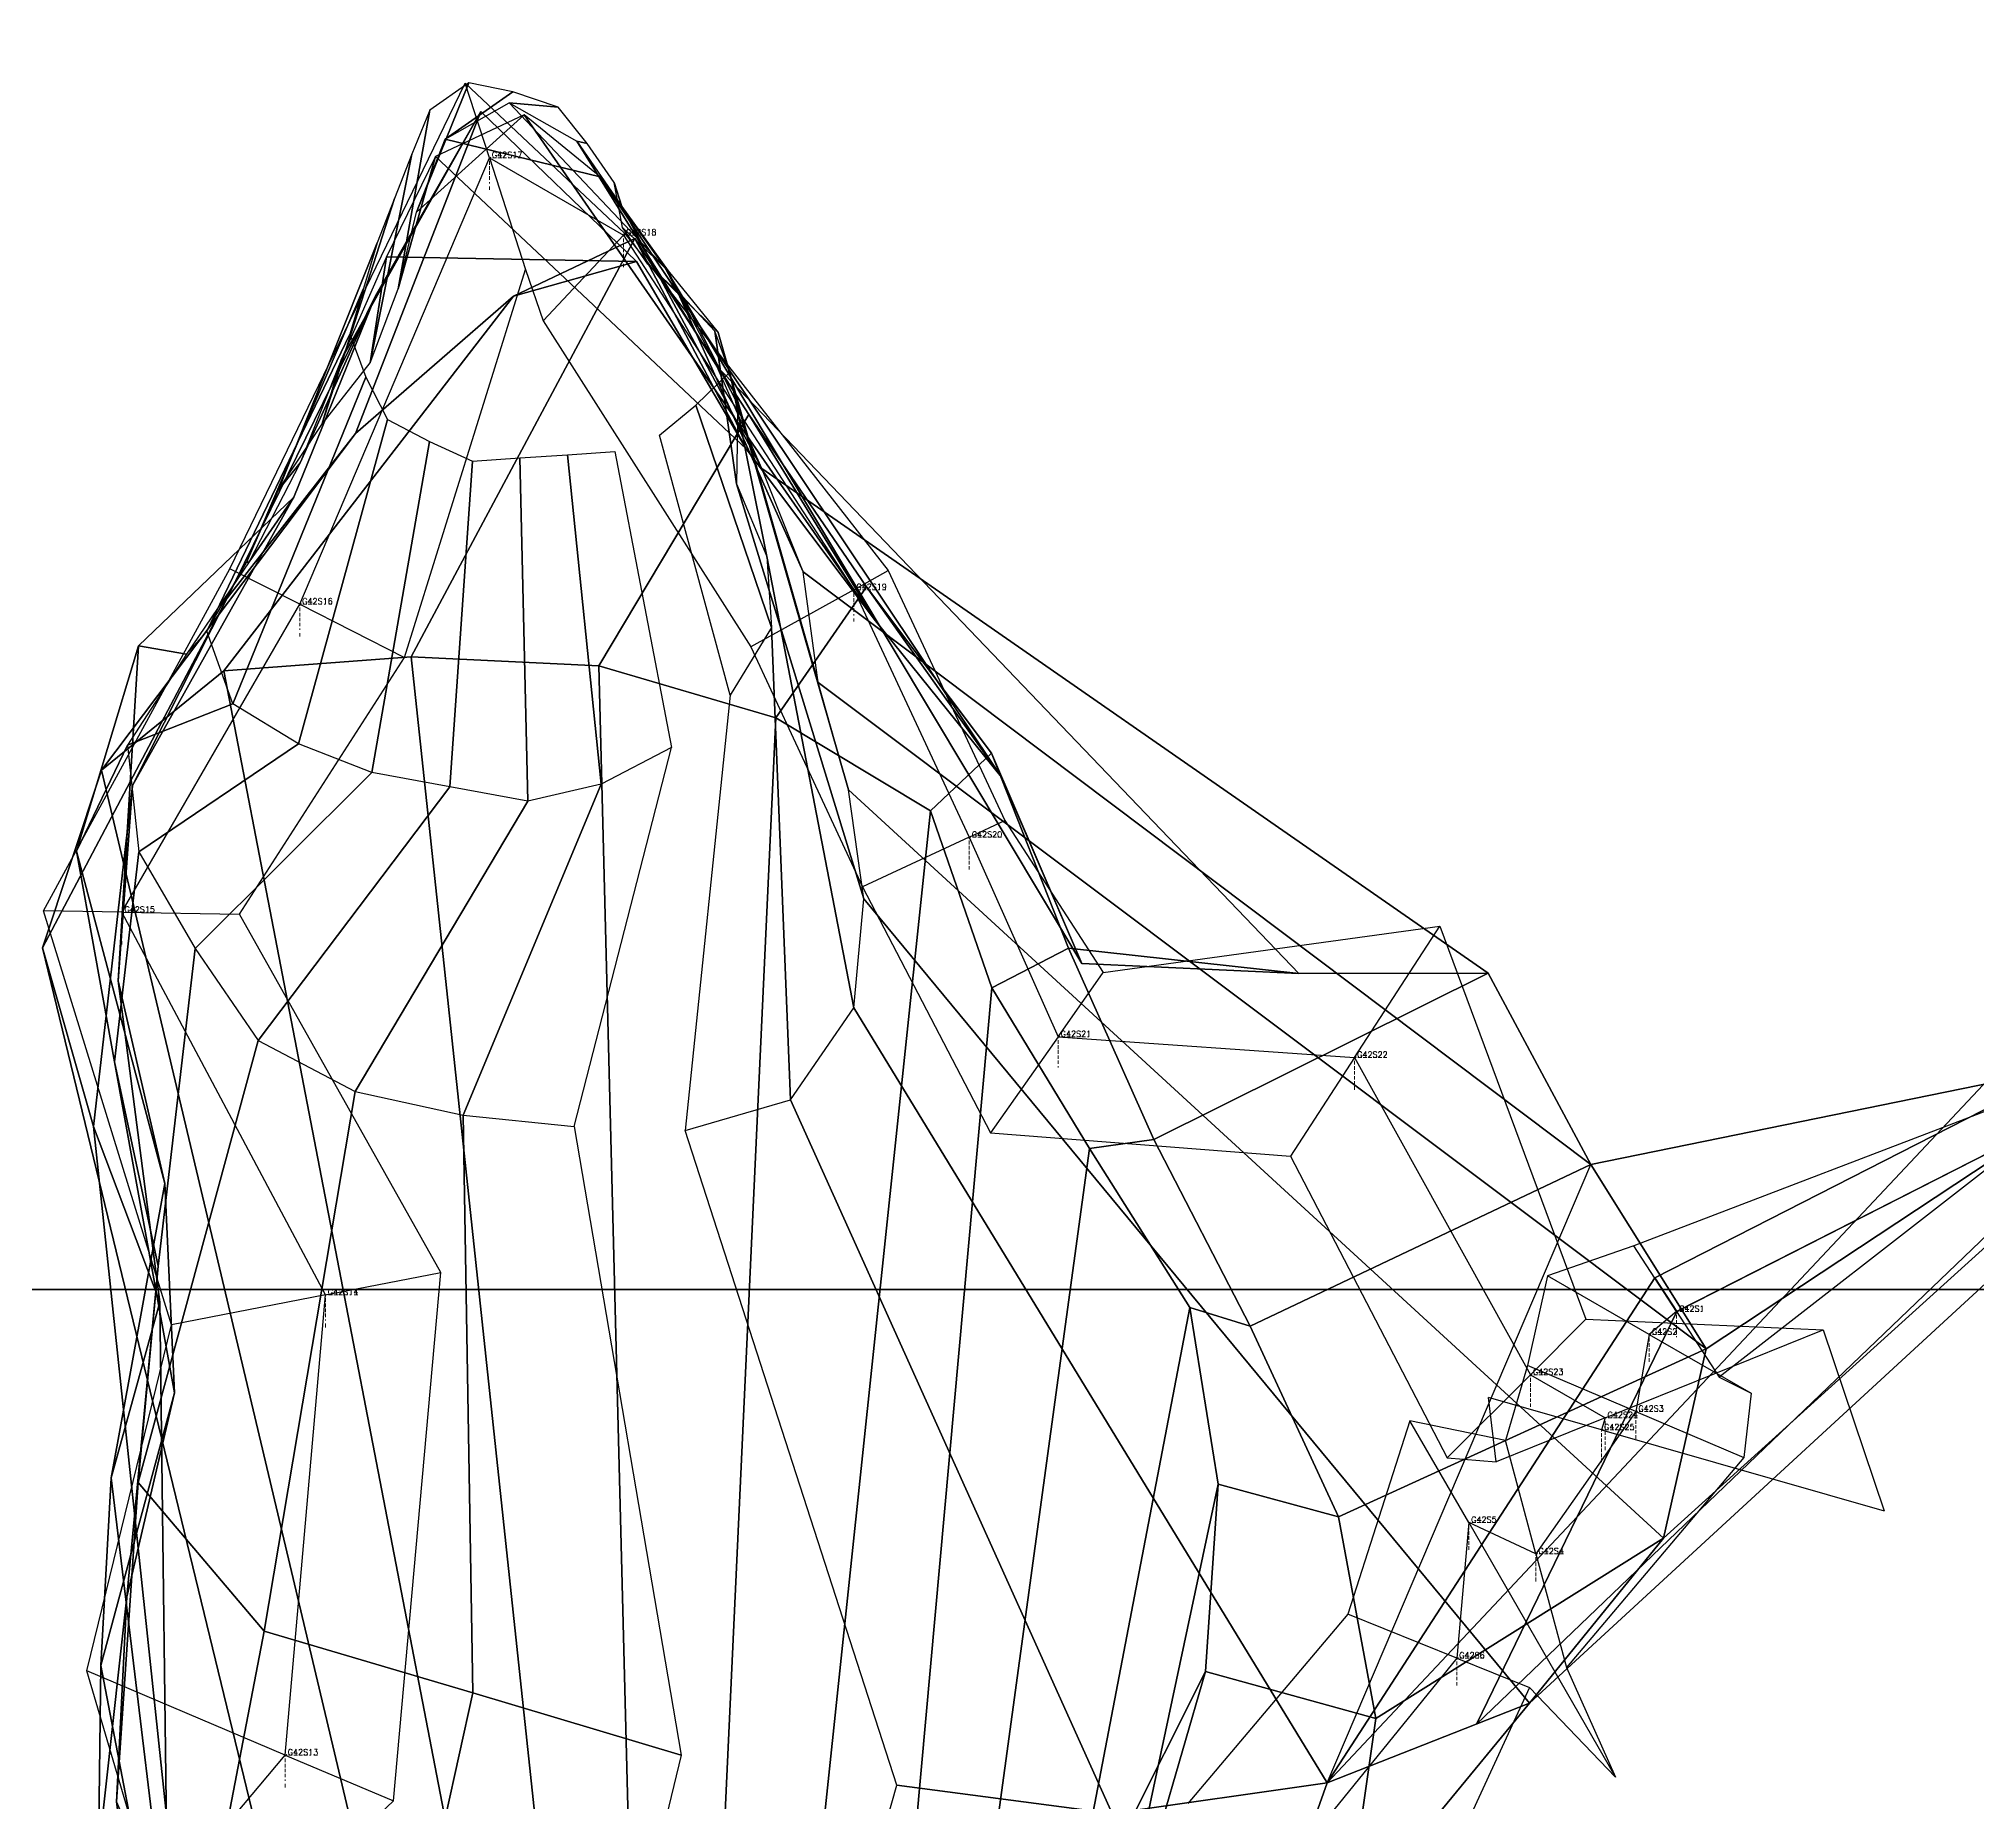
# Model space of a CAD drawing. Extents: x 34233638 to 35010029, y 7400000 to 8016345.
# Drawn here: x 34786474 to 34796368, y 7497382 to 7506384 of the extents above; entities that cross this region are included whole.
import ezdxf

# ---------------------------------------------------------------- set-up
doc = ezdxf.new("R2010")
doc.units = 0
doc.header["$LTSCALE"] = 6
doc.header["$MEASUREMENT"] = 0
doc.layers.get('0').update_dxf_attribs({"linetype": 'CONTINUOUS'})
for name, color, linetype in [('T-3DF1', 245, 'CONTINUOUS'), ('T-3DF2', 243, 'CONTINUOUS'), ('T-3DF3', 241, 'CONTINUOUS'), ('T-3DF4', 243, 'CONTINUOUS'), ('T-3DF5', 245, 'CONTINUOUS'), ('T-3DF6', 247, 'CONTINUOUS'), ('T-3DF7', 249, 'CONTINUOUS'), ('T-3DF8', 247, 'CONTINUOUS'), ('V-FIL', 41, 'CONTINUOUS'), ('V-PROFIL-C', 65, 'CONTINUOUS'), ('V-PROFIL-P', 65, 'CONTINUOUS'), ('V-STATION', 7, 'CONTINUOUS'), ('V-STATION-C1', 7, 'CONTINUOUS'), ('V-STATION-C2', 7, 'CONTINUOUS'), ('X-BOITE-PL', 248, 'CONTINUOUS'), ('X-CONTOUR', 7, 'CONTINUOUS'), ('X-CUBE', 188, 'CONTINUOUS')]:
    doc.layers.add(name, color=color, linetype=linetype)
doc.styles.add('SIMPLEX', font='simplex')

# ---------------------------------------------------------------- blocks, each defined once
blk = doc.blocks.new('CUBEX')
at = {"layer": 'X-CUBE'}
for points in [[(0, 0, 50000), (50000, 0, 50000), (50000, 50000, 50000), (0, 50000, 50000)], [(0, 0, 0), (50000, 0, 0), (50000, 50000, 0), (0, 50000, 0)]]:
    blk.add_polyline3d(points, close=True, dxfattribs=at)
for points in [[(0, 50000, 0), (0, 50000, 50000), (50000, 50000, 50000), (50000, 50000, 0)], [(0, 0, 0), (0, 0, 50000), (50000, 0, 50000), (50000, 0, 0)]]:
    blk.add_polyline3d(points, dxfattribs=at)
blk = doc.blocks.new('CUBE1')
at = {"layer": 'X-CUBE'}
for p in [(250000, 100000, -50000), (250000, 100000, -100000), (250000, 50000, -50000), (250000, 50000, -100000)]:
    blk.add_blockref('CUBEX', p, dxfattribs=at)
blk = doc.blocks.new('BOITE1')
at = {"layer": 'X-BOITE-PL'}
blk.add_polyline3d([(0, 100000, -100000), (500000, 100000, -100000)], dxfattribs=at)
blk = doc.blocks.new('S6')
at = {"layer": 'T-3DF1'}
blk.add_3dface([(-10624, -5145.4, 3264), (-10686.6, -5022.7, 3913), (-12779, -6916.3, 6518.2), (-13462.8, -7759, 6518.2)], dxfattribs=at)
at = {"layer": 'T-3DF2'}
blk.add_3dface([(-10686.6, -5022.7, 3913), (-10805.6, -4789, 4264), (-12561.1, -5950.9, 6518.2), (-12779, -6916.3, 6518.2)], dxfattribs=at)
at = {"layer": 'T-3DF3'}
blk.add_3dface([(-10805.6, -4789, 4264), (-10924.7, -4555.4, 3913), (-13149, -5010, 6518.2), (-12561.1, -5950.9, 6518.2)], dxfattribs=at)
at = {"layer": 'T-3DF4'}
blk.add_3dface([(-10924.7, -4555.4, 3913), (-10987.2, -4432.6, 3264), (-14495.7, -8166.2, 6518.2), (-13149, -5010, 6518.2)], dxfattribs=at)
at = {"layer": 'T-3DF5'}
blk.add_3dface([(-10987.2, -4432.6, 3264), (-10898.7, -4606.4, 3260.4), (-12823, -5588.1, 5119.7), (-14495.7, -8166.2, 6518.2)], dxfattribs=at)
at = {"layer": 'T-3DF6'}
blk.add_3dface([(-10898.7, -4606.4, 3260.4), (-10805.6, -4789, 3254), (-12711.4, -5760, 5113.3), (-12823, -5588.1, 5119.7)], dxfattribs=at)
at = {"layer": 'T-3DF7'}
for points in [[(-10805.6, -4789, 3254), (-10712.6, -4971.7, 3260.4), (-13733.4, -7865.7, 6518.2), (-12711.4, -5760, 5113.3)], [(-13733.4, -7865.7, 6518.2), (-14495.7, -8166.2, 6518.2), (-12823, -5588.1, 5119.7), (-12711.4, -5760, 5113.3)]]:
    blk.add_3dface(points, dxfattribs=at)
at = {"layer": 'T-3DF8'}
blk.add_3dface([(-10712.6, -4971.7, 3260.4), (-10624, -5145.4, 3264), (-13462.8, -7759, 6518.2), (-13733.4, -7865.7, 6518.2)], dxfattribs=at)
at = {"layer": 'T-3DF3'}
mesh = blk.add_polymesh((2, 25), dxfattribs=dict(at, n_close=True))
for k, corner in enumerate([(-17150.8, -9799.8, 8256.9), (-16087, -9892.8, 8256.9), (-15034.8, -9685.5, 8256.9), (-14398.4, -8896.2, 8256.9), (-14246.7, -7836.6, 8256.9), (-14437.6, -6807.2, 8256.9), (-14887.9, -5834, 8256.9), (-15379.6, -4881.4, 8256.9), (-15815.6, -3905.1, 8256.9), (-16208.9, -2909.5, 8256.9), (-16846.1, -2061.3, 8256.9), (-17446.4, -1180.9, 8256.9), (-18029.1, -282.4, 8256.9), (-18647.4, -576.4, 8256.9), (-19453.7, -1277.2, 8256.9), (-20108.4, -2118.9, 8256.9), (-20592.8, -3073.8, 8256.9), (-20666.2, -4071.6, 8256.9), (-20426.9, -5105.9, 8256.9), (-20378.3, -6175.4, 8256.9), (-20621.5, -7215.3, 8256.9), (-20674.6, -8262.9, 8256.9), (-20269.8, -9207.6, 8256.9), (-19274.6, -9604.1, 8256.9), (-18218.6, -9790.6, 8256.9), (-17371, -10513.1, 9487.1), (-16624.6, -10010.6, 9487.1), (-16034.8, -9262.7, 9487.1), (-15539.5, -8441.5, 9487.1), (-15115.5, -7597.9, 9487.1), (-15050.8, -6641.1, 9487.1), (-15196.8, -5738.7, 9487.1), (-15708.6, -4927.8, 9487.1), (-16206.5, -4108.2, 9487.1), (-16519.3, -3204.6, 9487.1), (-17308.2, -2728.4, 9487.1), (-18212, -2463.9, 9487.1), (-19169.8, -2417.8, 9487.1), (-20125.8, -2489.6, 9487.1), (-20750.7, -2996.2, 9487.1), (-21051.4, -3904, 9487.1), (-20791.1, -4814.9, 9487.1), (-20453, -5712.3, 9487.1), (-20700.6, -6608.9, 9487.1), (-20753.4, -7566.4, 9487.1), (-20766.3, -8524.6, 9487.1), (-20522.2, -9452, 9487.1), (-20217, -10304.9, 9487.1), (-19271.6, -10465.5, 9487.1), (-18320.4, -10586.6, 9487.1)]):
    mesh.set_mesh_vertex(divmod(k, 25), corner)
mesh = blk.add_polymesh((2, 25), dxfattribs=dict(at, n_close=True))
for k, corner in enumerate([(-17371, -10513.1, 9487.1), (-16624.6, -10010.6, 9487.1), (-16034.8, -9262.7, 9487.1), (-15539.5, -8441.5, 9487.1), (-15115.5, -7597.9, 9487.1), (-15050.8, -6641.1, 9487.1), (-15196.8, -5738.7, 9487.1), (-15708.6, -4927.8, 9487.1), (-16206.5, -4108.2, 9487.1), (-16519.3, -3204.6, 9487.1), (-17308.2, -2728.4, 9487.1), (-18212, -2463.9, 9487.1), (-19169.8, -2417.8, 9487.1), (-20125.8, -2489.6, 9487.1), (-20750.7, -2996.2, 9487.1), (-21051.4, -3904, 9487.1), (-20791.1, -4814.9, 9487.1), (-20453, -5712.3, 9487.1), (-20700.6, -6608.9, 9487.1), (-20753.4, -7566.4, 9487.1), (-20766.3, -8524.6, 9487.1), (-20522.2, -9452, 9487.1), (-20217, -10304.9, 9487.1), (-19271.6, -10465.5, 9487.1), (-18320.4, -10586.6, 9487.1), (-17678, -10937, 11220.5), (-17191.7, -10987.6, 11220.5), (-16712.8, -10937.8, 11220.5), (-16241.4, -10807.4, 11220.5), (-15937.8, -10432.6, 11220.5), (-15768.2, -10004.3, 11220.5), (-15932, -9583.4, 11220.5), (-16299.6, -9262, 11220.5), (-16639.8, -8910.5, 11220.5), (-17107.6, -8788.3, 11220.5), (-17585.2, -8682.8, 11220.5), (-18057.9, -8556.9, 11220.5), (-18529.4, -8426.5, 11220.5), (-19003.2, -8314.7, 11220.5), (-19492.3, -8306.8, 11220.5), (-19966.3, -8373.5, 11220.5), (-20390.8, -8589.4, 11220.5), (-20410, -9073.6, 11220.5), (-20345.4, -9558.4, 11220.5), (-20279.6, -10043.1, 11220.5), (-20025, -10458.2, 11220.5), (-19618.6, -10713.8, 11220.5), (-19136.8, -10796.9, 11220.5), (-18648.5, -10825.9, 11220.5), (-18160.2, -10854.8, 11220.5)]):
    mesh.set_mesh_vertex(divmod(k, 25), corner)
at = {"layer": 'T-3DF5'}
mesh = blk.add_polymesh((2, 25), dxfattribs=dict(at, n_close=True))
for k, corner in enumerate([(-17772, -4835.9, 5953.6), (-17234.9, -4679.6, 5953.6), (-16910.7, -4210.2, 5953.6), (-16860.2, -3653.1, 5953.6), (-16938.3, -3096.2, 5953.6), (-17093.3, -2549.3, 5953.6), (-17168.8, -1983.9, 5953.6), (-17381, -1456.7, 5953.6), (-17610.2, -934.4, 5953.6), (-17873.3, -431.7, 5953.6), (-18205.6, 31.5, 5953.6), (-18593, 348.7, 5953.6), (-19045.7, 136.1, 5953.6), (-19296.4, -376.1, 5953.6), (-19525.2, -898.5, 5953.6), (-19736.6, -1428.3, 5953.6), (-19996.3, -1933.6, 5953.6), (-20316.5, -2405, 5953.6), (-20617.9, -2868.4, 5953.6), (-20559.8, -3413.4, 5953.6), (-20273, -3906, 5953.6), (-19951.1, -4376.9, 5953.6), (-19456.1, -4637.4, 5953.6), (-18905, -4758.2, 5953.6), (-18337.4, -4814.6, 5953.6), (-16691.7, -8177.9, 6518.2), (-15591.7, -8321.5, 6518.2), (-14495.7, -8166.2, 6518.2), (-13462.8, -7759, 6518.2), (-12779, -6916.3, 6518.2), (-12561.1, -5950.9, 6518.2), (-13149, -5010, 6518.2), (-13673.1, -4031.9, 6518.2), (-14639.8, -4033.9, 6518.2), (-15747.9, -3983.2, 6518.2), (-16156.5, -3031.4, 6518.2), (-16800.8, -2233.9, 6518.2), (-17460.3, -1355.9, 6518.2), (-18019.6, -399.5, 6518.2), (-18814.4, 365.9, 6518.2), (-19351.9, -575.5, 6518.2), (-19768.9, -1602.3, 6518.2), (-20561.9, -2362.1, 6518.2), (-20878, -3410.6, 6518.2), (-20684.7, -4484.7, 6518.2), (-20461.3, -5527.8, 6518.2), (-20562.6, -6631.9, 6518.2), (-19919.8, -7390.8, 6518.2), (-18855.3, -7706.5, 6518.2), (-17791.3, -8023.8, 6518.2)]):
    mesh.set_mesh_vertex(divmod(k, 25), corner)
mesh = blk.add_polymesh((2, 25), dxfattribs=dict(at, n_close=True))
for k, corner in enumerate([(-16691.7, -8177.9, 6518.2), (-15591.7, -8321.5, 6518.2), (-14495.7, -8166.2, 6518.2), (-13462.8, -7759, 6518.2), (-12779, -6916.3, 6518.2), (-12561.1, -5950.9, 6518.2), (-13149, -5010, 6518.2), (-13673.1, -4031.9, 6518.2), (-14639.8, -4033.9, 6518.2), (-15747.9, -3983.2, 6518.2), (-16156.5, -3031.4, 6518.2), (-16800.8, -2233.9, 6518.2), (-17460.3, -1355.9, 6518.2), (-18019.6, -399.5, 6518.2), (-18814.4, 365.9, 6518.2), (-19351.9, -575.5, 6518.2), (-19768.9, -1602.3, 6518.2), (-20561.9, -2362.1, 6518.2), (-20878, -3410.6, 6518.2), (-20684.7, -4484.7, 6518.2), (-20461.3, -5527.8, 6518.2), (-20562.6, -6631.9, 6518.2), (-19919.8, -7390.8, 6518.2), (-18855.3, -7706.5, 6518.2), (-17791.3, -8023.8, 6518.2), (-17150.8, -9799.8, 8256.9), (-16087, -9892.8, 8256.9), (-15034.8, -9685.5, 8256.9), (-14398.4, -8896.2, 8256.9), (-14246.7, -7836.6, 8256.9), (-14437.6, -6807.2, 8256.9), (-14887.9, -5834, 8256.9), (-15379.6, -4881.4, 8256.9), (-15815.6, -3905.1, 8256.9), (-16208.9, -2909.5, 8256.9), (-16846.1, -2061.3, 8256.9), (-17446.4, -1180.9, 8256.9), (-18029.1, -282.4, 8256.9), (-18647.4, -576.4, 8256.9), (-19453.7, -1277.2, 8256.9), (-20108.4, -2118.9, 8256.9), (-20592.8, -3073.8, 8256.9), (-20666.2, -4071.6, 8256.9), (-20426.9, -5105.9, 8256.9), (-20378.3, -6175.4, 8256.9), (-20621.5, -7215.3, 8256.9), (-20674.6, -8262.9, 8256.9), (-20269.8, -9207.6, 8256.9), (-19274.6, -9604.1, 8256.9), (-18218.6, -9790.6, 8256.9)]):
    mesh.set_mesh_vertex(divmod(k, 25), corner)
at = {"layer": 'T-3DF7'}
mesh = blk.add_polymesh((2, 25), dxfattribs=dict(at, n_close=True))
for k, corner in enumerate([(-17902.3, -1286.5, 4665.8), (-17717.6, -1133.7, 4665.8), (-17543, -964.6, 4665.8), (-17620, -755.2, 4665.8), (-17784.6, -579.3, 4665.8), (-17961.7, -412.9, 4665.8), (-18091.4, -226.4, 4665.8), (-18133.3, 2.6, 4665.8), (-18271.5, 202.5, 4665.8), (-18420.5, 388.1, 4665.8), (-18650.7, 465.7, 4665.8), (-18876.5, 512.3, 4665.8), (-19075.2, 372.3, 4665.8), (-19166.5, 148.1, 4665.8), (-19255.5, -78.1, 4665.8), (-19343.4, -304.6, 4665.8), (-19412.9, -537.5, 4665.8), (-19482.4, -770.3, 4665.8), (-19401.5, -989.7, 4665.8), (-19291.6, -1206.3, 4665.8), (-19075.9, -1318.4, 4665.8), (-18857.9, -1418.9, 4665.8), (-18615.4, -1402.6, 4665.8), (-18372.9, -1386.4, 4665.8), (-18130.5, -1370.1, 4665.8), (-17541.6, -2613.7, 5353.1), (-17331.8, -2267.5, 5353.1), (-17354.9, -1906.5, 5353.1), (-17509.8, -1534.6, 5353.1), (-17503.3, -1129.9, 5353.1), (-17603.8, -761.9, 5353.1), (-17857.7, -446.7, 5353.1), (-18095, -119, 5353.1), (-18325.3, 213.9, 5353.1), (-18669.2, 410.1, 5353.1), (-18997.2, 224.7, 5353.1), (-19143.6, -147.4, 5353.1), (-19237.2, -538.7, 5353.1), (-19379.7, -917.6, 5353.1), (-19626.9, -1232.2, 5353.1), (-19846.5, -1565.7, 5353.1), (-20010.6, -1935.6, 5353.1), (-20213, -2286.1, 5353.1), (-20079.9, -2657.1, 5353.1), (-19745.6, -2861.7, 5353.1), (-19371.4, -3008.2, 5353.1), (-18973.3, -3081.3, 5353.1), (-18575.1, -3154.3, 5353.1), (-18200.9, -3067.2, 5353.1), (-17841.4, -2881.2, 5353.1)]):
    mesh.set_mesh_vertex(divmod(k, 25), corner)
at = {"layer": 'T-3DF8'}
mesh = blk.add_polymesh((2, 25), dxfattribs=dict(at, n_close=True))
for k, corner in enumerate([(-17772, -4835.9, 5953.6), (-17234.9, -4679.6, 5953.6), (-16910.7, -4210.2, 5953.6), (-16860.2, -3653.1, 5953.6), (-16938.3, -3096.2, 5953.6), (-17093.3, -2549.3, 5953.6), (-17168.8, -1983.9, 5953.6), (-17381, -1456.7, 5953.6), (-17610.2, -934.4, 5953.6), (-17873.3, -431.7, 5953.6), (-18205.6, 31.5, 5953.6), (-18593, 348.7, 5953.6), (-19045.7, 136.1, 5953.6), (-19296.4, -376.1, 5953.6), (-19525.2, -898.5, 5953.6), (-19736.6, -1428.3, 5953.6), (-19996.3, -1933.6, 5953.6), (-20316.5, -2405, 5953.6), (-20617.9, -2868.4, 5953.6), (-20559.8, -3413.4, 5953.6), (-20273, -3906, 5953.6), (-19951.1, -4376.9, 5953.6), (-19456.1, -4637.4, 5953.6), (-18905, -4758.2, 5953.6), (-18337.4, -4814.6, 5953.6), (-17541.6, -2613.7, 5353.1), (-17331.8, -2267.5, 5353.1), (-17354.9, -1906.5, 5353.1), (-17509.8, -1534.6, 5353.1), (-17503.3, -1129.9, 5353.1), (-17603.8, -761.9, 5353.1), (-17857.7, -446.7, 5353.1), (-18095, -119, 5353.1), (-18325.3, 213.9, 5353.1), (-18669.2, 410.1, 5353.1), (-18997.2, 224.7, 5353.1), (-19143.6, -147.4, 5353.1), (-19237.2, -538.7, 5353.1), (-19379.7, -917.6, 5353.1), (-19626.9, -1232.2, 5353.1), (-19846.5, -1565.7, 5353.1), (-20010.6, -1935.6, 5353.1), (-20213, -2286.1, 5353.1), (-20079.9, -2657.1, 5353.1), (-19745.6, -2861.7, 5353.1), (-19371.4, -3008.2, 5353.1), (-18973.3, -3081.3, 5353.1), (-18575.1, -3154.3, 5353.1), (-18200.9, -3067.2, 5353.1), (-17841.4, -2881.2, 5353.1)]):
    mesh.set_mesh_vertex(divmod(k, 25), corner)

msp = doc.modelspace()

# ---------------------------------------------------------------- linework, layer by layer
at = {"layer": 'V-FIL'}
for points in [[(34787806, 7503498, -20049), (34788774, 7505777, -20854)], [(34788774, 7505777, -20854), (34789458, 7505382, -20979)], [(34789458, 7505382, -20979), (34790634, 7503572, -19103)], [(34790634, 7503572, -19103), (34791223, 7502308, -18392)], [(34786899, 7501925, -18631), (34787806, 7503498, -20049)], [(34791223, 7502308, -18392), (34791677, 7501290, -18820)], [(34787937, 7499972, -18280), (34786899, 7501925, -18631)], [(34791677, 7501290, -18820), (34793190, 7501184, -19284)], [(34793190, 7501184, -19284), (34794087, 7499565, -18957)], [(34796739, 7500858, -22267), (34794833, 7499887, -20408)], [(34787732, 7497623, -17079), (34787937, 7499972, -18280)], [(34794833, 7499887, -20408), (34794694, 7499770, -20315)], [(34794694, 7499770, -20315), (34794625, 7499377, -19839)], [(34794087, 7499565, -18957), (34794468, 7499345, -19201)], [(34794625, 7499377, -19839), (34794115, 7498650, -19241)], [(34794468, 7499345, -19201), (34794450, 7499283, -19003)], [(34793772, 7498810, -19117), (34793711, 7498118, -17962)], [(34794115, 7498650, -19241), (34793772, 7498810, -19117)], [(34793711, 7498118, -17962), (34792784, 7496974, -17702)], [(34787085, 7496852, -16566), (34787732, 7497623, -17079)]]:
    msp.add_polyline3d(points, dxfattribs=at)
at = {"layer": 'V-PROFIL-C'}
for points in [[(34788774, 7505777, -20854), (34788774, 7505777, -17854)], [(34788774, 7505777, -20854), (34788774, 7505777, -20864)], [(34789458, 7505382, -20979), (34789458, 7505382, -17979)], [(34789458, 7505382, -20979), (34789458, 7505382, -20989)], [(34790634, 7503572, -19103), (34790634, 7503572, -16103)], [(34790634, 7503572, -19103), (34790634, 7503572, -19113)], [(34787806, 7503498, -20049), (34787806, 7503498, -17049)], [(34787806, 7503498, -20049), (34787806, 7503498, -20059)], [(34791223, 7502308, -18392), (34791223, 7502308, -15892)], [(34791223, 7502308, -18392), (34791223, 7502308, -18402)], [(34786899, 7501925, -18631), (34786899, 7501925, -15631)], [(34786899, 7501925, -18631), (34786899, 7501925, -18641)], [(34791677, 7501290, -18820), (34791677, 7501290, -16820)], [(34791677, 7501290, -18820), (34791677, 7501290, -18830)], [(34793190, 7501184, -19284), (34793190, 7501184, -17284)], [(34793190, 7501184, -19284), (34793190, 7501184, -19294)], [(34787937, 7499972, -18280), (34787937, 7499972, -15780)], [(34787937, 7499972, -18280), (34787937, 7499972, -18290)], [(34794833, 7499887, -20408), (34794833, 7499887, -19408)], [(34794833, 7499887, -20408), (34794833, 7499887, -20418)], [(34794694, 7499770, -20315), (34794694, 7499770, -18815)], [(34794694, 7499770, -20315), (34794694, 7499770, -20325)], [(34794087, 7499565, -18957), (34794087, 7499565, -16957)], [(34794087, 7499565, -18957), (34794087, 7499565, -18967)], [(34794625, 7499377, -19839), (34794625, 7499377, -17839)], [(34794625, 7499377, -19839), (34794625, 7499377, -19849)], [(34794450, 7499283, -19003), (34794450, 7499283, -17503)], [(34794450, 7499283, -19003), (34794450, 7499283, -19013)], [(34794468, 7499345, -19201), (34794468, 7499345, -17201)], [(34794468, 7499345, -19201), (34794468, 7499345, -19211)], [(34793772, 7498810, -19117), (34793772, 7498810, -16617)], [(34793772, 7498810, -19117), (34793772, 7498810, -19127)], [(34794115, 7498650, -19241), (34794115, 7498650, -16741)], [(34794115, 7498650, -19241), (34794115, 7498650, -19251)], [(34793711, 7498118, -17962), (34793711, 7498118, -15962)], [(34793711, 7498118, -17962), (34793711, 7498118, -17972)], [(34787732, 7497623, -17079), (34787732, 7497623, -14579)], [(34787732, 7497623, -17079), (34787732, 7497623, -17089)]]:
    msp.add_polyline3d(points, dxfattribs=at)
at = {"layer": 'V-PROFIL-P'}
for points in [[(34788774, 7505777, -20854), (34788650, 7506158, -20854)], [(34788774, 7505777, -20854), (34788959, 7505207, -20854)], [(34789458, 7505382, -20979), (34789465, 7505390, -20979)], [(34789458, 7505382, -20979), (34789049, 7504944, -20979)], [(34787806, 7503498, -20049), (34787450, 7503679, -20049)], [(34790634, 7503572, -19103), (34790809, 7503669, -19103)], [(34790634, 7503572, -19103), (34790109, 7503281, -19103)], [(34787806, 7503498, -20049), (34788341, 7503225, -20049)], [(34791223, 7502308, -18392), (34791404, 7502393, -18392)], [(34791223, 7502308, -18392), (34790679, 7502055, -18392)], [(34786899, 7501925, -18631), (34786499, 7501932, -18631)], [(34786899, 7501925, -18631), (34787498, 7501915, -18631)], [(34793190, 7501184, -19284), (34793625, 7501855, -19284)], [(34791677, 7501290, -18820), (34791906, 7501618, -18820)], [(34791677, 7501290, -18820), (34791332, 7500799, -18820)], [(34793190, 7501184, -19284), (34792863, 7500681, -19284)], [(34794833, 7499887, -20408), (34794615, 7500222, -20408)], [(34787937, 7499972, -18280), (34788526, 7500086, -18280)], [(34794694, 7499770, -20315), (34794174, 7500070, -20315)], [(34787937, 7499972, -18280), (34787152, 7499819, -18280)], [(34794833, 7499887, -20408), (34795051, 7499552, -20408)], [(34794087, 7499565, -18957), (34794370, 7499848, -18957)], [(34794468, 7499345, -19201), (34795581, 7499794, -19201)], [(34794694, 7499770, -20315), (34795214, 7499470, -20315)], [(34794087, 7499565, -18957), (34793663, 7499141, -18957)], [(34794625, 7499377, -19839), (34794072, 7499611, -19839)], [(34794450, 7499283, -19003), (34793874, 7499449, -19003)], [(34794625, 7499377, -19839), (34795177, 7499143, -19839)], [(34793772, 7498810, -19117), (34793472, 7499330, -19117)], [(34794468, 7499345, -19201), (34793912, 7499120, -19201)], [(34794450, 7499283, -19003), (34795892, 7498870, -19003)], [(34794115, 7498650, -19241), (34793960, 7499229, -19241)], [(34793772, 7498810, -19117), (34794522, 7497511, -19117)], [(34794115, 7498650, -19241), (34794271, 7498070, -19241)], [(34793711, 7498118, -17962), (34793155, 7498343, -17962)], [(34793711, 7498118, -17962), (34794082, 7497969, -17962)], [(34787732, 7497623, -17079), (34786719, 7498053, -17079)], [(34787732, 7497623, -17079), (34788284, 7497389, -17079)]]:
    msp.add_polyline3d(points, dxfattribs=at)
at = {"layer": 'X-CONTOUR'}
for p, q in [((34787450, 7503679, -100000), (34788650, 7506158, -100000)), ((34788650, 7506158, -100000), (34789465, 7505390, -100000)), ((34789465, 7505390, -100000), (34790809, 7503669, -100000)), ((34788341, 7503225, -100000), (34788959, 7505207, -100000)), ((34788959, 7505207, -100000), (34789049, 7504944, -100000)), ((34789049, 7504944, -100000), (34790109, 7503281, -100000)), ((34786499, 7501932, -100000), (34787450, 7503679, -100000)), ((34790809, 7503669, -100000), (34791404, 7502393, -100000)), ((34787498, 7501915, -100000), (34788341, 7503225, -100000)), ((34790109, 7503281, -100000), (34790679, 7502055, -100000)), ((34791404, 7502393, -100000), (34791906, 7501618, -100000)), ((34790679, 7502055, -100000), (34791332, 7500799, -100000)), ((34787152, 7499819, -100000), (34786499, 7501932, -100000)), ((34788526, 7500086, -100000), (34787498, 7501915, -100000)), ((34791906, 7501618, -100000), (34793625, 7501855, -100000)), ((34793625, 7501855, -100000), (34794370, 7499848, -100000)), ((34797218, 7501219, -100000), (34794615, 7500222, -100000)), ((34791332, 7500799, -100000), (34792863, 7500681, -100000)), ((34792863, 7500681, -100000), (34793663, 7499141, -100000)), ((34796420, 7500617, -100000), (34795051, 7499552, -100000)), ((34794615, 7500222, -100000), (34794174, 7500070, -100000)), ((34788284, 7497389, -100000), (34788526, 7500086, -100000)), ((34794174, 7500070, -100000), (34794072, 7499611, -100000)), ((34786719, 7498053, -100000), (34787152, 7499819, -100000)), ((34794370, 7499848, -100000), (34795581, 7499794, -100000)), ((34795581, 7499794, -100000), (34795892, 7498870, -100000)), ((34794072, 7499611, -100000), (34793960, 7499229, -100000)), ((34795051, 7499552, -100000), (34795214, 7499470, -100000)), ((34795214, 7499470, -100000), (34795177, 7499143, -100000)), ((34793912, 7499120, -100000), (34793874, 7499449, -100000)), ((34793472, 7499330, -100000), (34793155, 7498343, -100000)), ((34793960, 7499229, -100000), (34793472, 7499330, -100000)), ((34793663, 7499141, -100000), (34793912, 7499120, -100000)), ((34795177, 7499143, -100000), (34794271, 7498070, -100000)), ((34793155, 7498343, -100000), (34792339, 7497376, -100000)), ((34794271, 7498070, -100000), (34794522, 7497511, -100000)), ((34787075, 7496853, -100000), (34786719, 7498053, -100000)), ((34794082, 7497969, -100000), (34793379, 7496439, -100000)), ((34794522, 7497511, -100000), (34794082, 7497969, -100000)), ((34787684, 7496821, -100000), (34788284, 7497389, -100000))]:
    msp.add_line(p, q, dxfattribs=at)

# ---------------------------------------------------------------- block references
for name in ['CUBE1', 'BOITE1']:
    msp.add_blockref(name, (34500000, 7400000))
at = {"layer": 'T-3DF1'}
msp.add_blockref('S6', (34807545, 7505647, -25531), dxfattribs=at)

# ---------------------------------------------------------------- texts
at = {"layer": 'V-STATION', "style": 'SIMPLEX'}
for s, p in [('.G42S17', (34788774, 7505777, -20854)), ('.G42S18', (34789458, 7505382, -20979)), ('.G42S16', (34787806, 7503498, -20049)), ('.G42S19', (34790634, 7503572, -19103)), ('.G42S20', (34791223, 7502308, -18392)), ('.G42S15', (34786899, 7501925, -18631)), ('.G42S21', (34791677, 7501290, -18820)), ('.G42S22', (34793190, 7501184, -19284)), ('.G42S14', (34787937, 7499972, -18280)), ('.G42S1', (34794833, 7499887, -20408)), ('.G42S2', (34794694, 7499770, -20315)), ('.G42S23', (34794087, 7499565, -18957)), ('.G42S24', (34794468, 7499345, -19201)), ('.G42S3', (34794625, 7499377, -19839)), ('.G42S25', (34794450, 7499283, -19003)), ('.G42S5', (34793772, 7498810, -19117)), ('.G42S4', (34794115, 7498650, -19241)), ('.G42S6', (34793711, 7498118, -17962)), ('.G42S13', (34787732, 7497623, -17079))]:
    msp.add_text(s, height=30, dxfattribs=at).set_placement(p)
at = {"layer": 'V-STATION-C1', "extrusion": (5.32184e-17, -1, 2.66092e-16), "style": 'SIMPLEX'}
for s, p in [('.G42S17', (34788774, -20854, -7505777)), ('.G42S18', (34789458, -20979, -7505382)), ('.G42S19', (34790634, -19103, -7503572)), ('.G42S16', (34787806, -20049, -7503498)), ('.G42S20', (34791223, -18392, -7502308)), ('.G42S15', (34786899, -18631, -7501925)), ('.G42S21', (34791677, -18820, -7501290)), ('.G42S22', (34793190, -19284, -7501184)), ('.G42S14', (34787937, -18280, -7499972)), ('.G42S1', (34794833, -20408, -7499887)), ('.G42S2', (34794694, -20315, -7499770)), ('.G42S23', (34794087, -18957, -7499565)), ('.G42S3', (34794625, -19839, -7499377)), ('.G42S25', (34794450, -19003, -7499283)), ('.G42S24', (34794468, -19201, -7499345)), ('.G42S5', (34793772, -19117, -7498810)), ('.G42S4', (34794115, -19241, -7498650)), ('.G42S6', (34793711, -17962, -7498118)), ('.G42S13', (34787732, -17079, -7497623))]:
    msp.add_text(s, height=30, dxfattribs=at).set_placement(p)
at = {"layer": 'V-STATION-C2', "extrusion": (-1, -3.87043e-15, 7.74086e-15), "style": 'SIMPLEX'}
for s, p in [('.G42S17', (-7505777, -20854, -34788774)), ('.G42S18', (-7505382, -20979, -34789458)), ('.G42S19', (-7503572, -19103, -34790634)), ('.G42S16', (-7503498, -20049, -34787806)), ('.G42S20', (-7502308, -18392, -34791223)), ('.G42S15', (-7501925, -18631, -34786899)), ('.G42S21', (-7501290, -18820, -34791677)), ('.G42S22', (-7501184, -19284, -34793190)), ('.G42S14', (-7499972, -18280, -34787937)), ('.G42S1', (-7499887, -20408, -34794833)), ('.G42S2', (-7499770, -20315, -34794694)), ('.G42S23', (-7499565, -18957, -34794087)), ('.G42S3', (-7499377, -19839, -34794625)), ('.G42S25', (-7499283, -19003, -34794450)), ('.G42S24', (-7499345, -19201, -34794468)), ('.G42S5', (-7498810, -19117, -34793772)), ('.G42S4', (-7498650, -19241, -34794115)), ('.G42S6', (-7498118, -17962, -34793711)), ('.G42S13', (-7497623, -17079, -34787732))]:
    msp.add_text(s, height=30, dxfattribs=at).set_placement(p)

doc.saveas('drawing.dxf')
